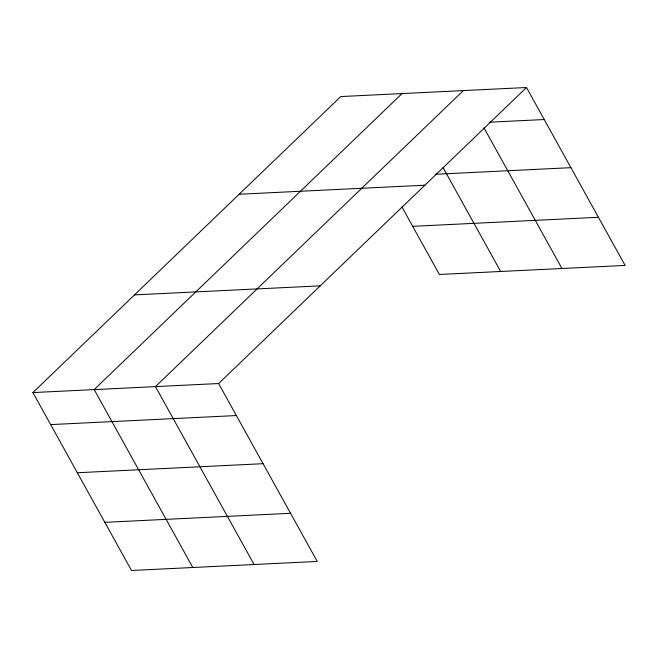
<?xml version="1.0" encoding="UTF-8"?>
<svg xmlns="http://www.w3.org/2000/svg" width="658" height="658" viewBox="0 0 658 658"><rect width="100%" height="100%" fill="white"/><g stroke="black" fill="none" stroke-linecap="round" stroke-linejoin="round"><path stroke-width="0.99" d="M32.9 392.579L218.629 383.532L317.238 561.438L131.518 570.486L32.9 392.579L340.762 96.562L526.482 87.514L625.1 265.421L439.371 274.468L401.89 206.842M402.046 93.576L94.193 389.594L192.802 567.5M463.339 90.59L155.477 386.608L254.095 564.515M218.629 383.532L526.482 87.514M489.231 122.207L544.232 119.534M435.251 174.288L570.922 167.675M239.167 194.25L424.895 185.202M412.689 226.327L598.41 217.28M134.495 294.891L320.216 285.843M50.65 424.599L236.37 415.552M77.331 472.74L263.06 463.693M104.828 522.345L290.556 513.298M484.049 127.956L561.957 268.497M443.023 167.494L500.664 271.483"/></g></svg>
